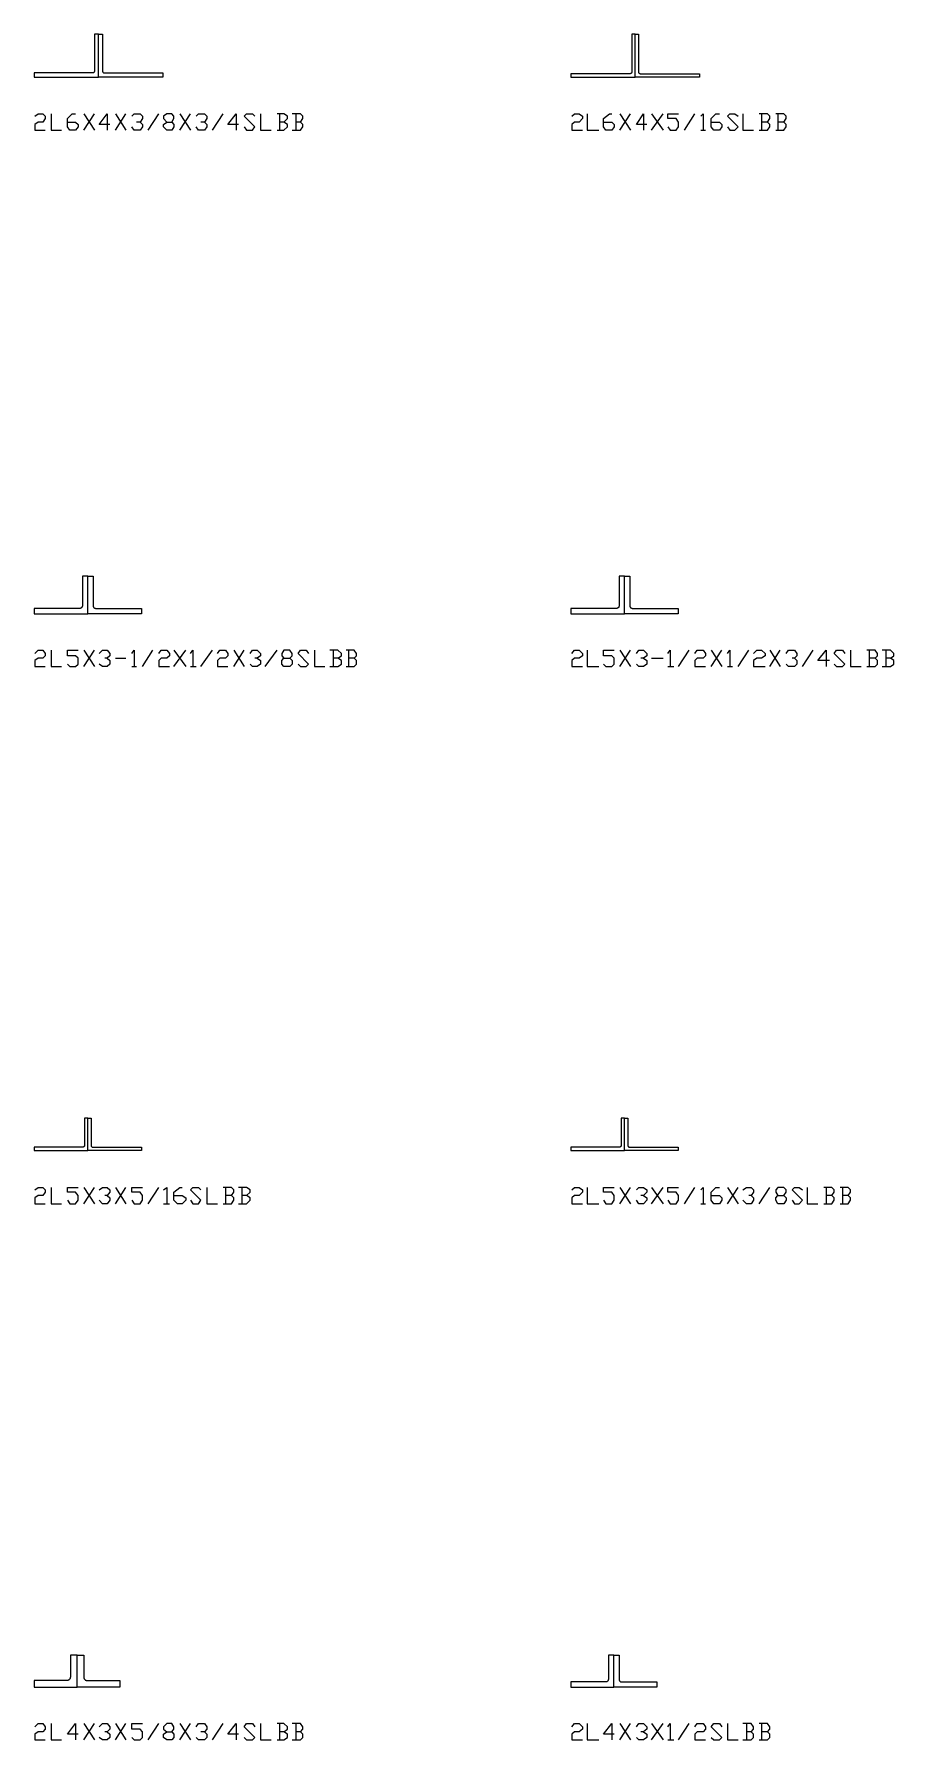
# Model space of a CAD drawing. Header units: inches. Extents: x 0 to 985, y -1555 to 12.
# Drawn here: x 400 to 480.1, y -1354.9 to -1196 of the extents above; entities that cross this region are included whole.
import ezdxf

# ---------------------------------------------------------------- set-up
doc = ezdxf.new("R2010")
doc.units = ezdxf.units.IN
doc.header["$MEASUREMENT"] = 0
doc.layers.add('AISC_STEEL', color=7, linetype='Continuous')

msp = doc.modelspace()

# ---------------------------------------------------------------- linework, layer by layer
at = {"color": 3, "lineweight": 0}
for points in [[(400.06, -1203.65), (400.38, -1203.43), (400.82, -1203.43), (401.04, -1203.65), (401.04, -1203.87), (400.82, -1204.19), (400.38, -1204.19), (400.06, -1204.41), (400.06, -1204.96), (401.04, -1204.96)], [(401.58, -1203.43), (401.58, -1204.96), (402.56, -1204.96)], [(403.11, -1204.19), (403.87, -1204.19), (404.09, -1204.41), (404.09, -1204.63), (403.87, -1204.96), (403.33, -1204.96), (403.11, -1204.63), (403.11, -1203.87), (403.55, -1203.43), (403.87, -1203.43)], [(404.64, -1204.96), (405.62, -1203.43)], [(404.64, -1203.43), (405.62, -1204.96)], [(407.04, -1204.41), (406.05, -1204.41), (406.82, -1203.43), (406.82, -1204.96)], [(407.58, -1204.96), (408.56, -1203.43)], [(407.58, -1203.43), (408.56, -1204.96)], [(409.11, -1203.65), (409.33, -1203.43), (409.87, -1203.43), (410.09, -1203.65), (410.09, -1203.87), (409.87, -1204.19), (409.54, -1204.19)], [(409.87, -1204.19), (410.09, -1204.41), (410.09, -1204.63), (409.87, -1204.96), (409.33, -1204.96), (409.11, -1204.63)], [(410.63, -1204.96), (411.62, -1203.43)], [(412.82, -1204.19), (413.03, -1204.41), (413.03, -1204.63), (412.82, -1204.96), (412.38, -1204.96), (412.05, -1204.63), (412.05, -1204.41), (412.38, -1204.19), (412.82, -1204.19), (413.03, -1203.87), (413.03, -1203.65), (412.82, -1203.43), (412.38, -1203.43), (412.05, -1203.65), (412.05, -1203.87), (412.38, -1204.19)], [(413.58, -1204.96), (414.56, -1203.43)], [(413.58, -1203.43), (414.56, -1204.96)], [(415.11, -1203.65), (415.32, -1203.43), (415.87, -1203.43), (416.09, -1203.65), (416.09, -1203.87), (415.87, -1204.19), (415.54, -1204.19)], [(415.87, -1204.19), (416.09, -1204.41), (416.09, -1204.63), (415.87, -1204.96), (415.32, -1204.96), (415.11, -1204.63)], [(416.63, -1204.96), (417.61, -1203.43)], [(419.03, -1204.41), (418.05, -1204.41), (418.81, -1203.43), (418.81, -1204.96)], [(419.58, -1204.63), (419.79, -1204.96), (420.34, -1204.96), (420.56, -1204.63), (419.58, -1203.65), (419.79, -1203.43), (420.34, -1203.43), (420.56, -1203.65)], [(421.1, -1203.43), (421.1, -1204.96), (422.08, -1204.96)], [(423.28, -1204.19), (423.61, -1203.87), (423.61, -1203.65), (423.28, -1203.43), (422.63, -1203.43)], [(422.63, -1204.96), (423.28, -1204.96), (423.61, -1204.63), (423.61, -1204.41), (423.28, -1204.19), (422.85, -1204.19)], [(422.85, -1203.43), (422.85, -1204.96)], [(424.81, -1204.19), (425.03, -1203.87), (425.03, -1203.65), (424.81, -1203.43), (424.05, -1203.43)], [(424.05, -1204.96), (424.81, -1204.96), (425.03, -1204.63), (425.03, -1204.41), (424.81, -1204.19), (424.37, -1204.19)], [(424.37, -1203.43), (424.37, -1204.96)], [(450.11, -1203.65), (450.33, -1203.43), (450.77, -1203.43), (451.09, -1203.65), (451.09, -1203.87), (450.77, -1204.19), (450.33, -1204.19), (450.11, -1204.41), (450.11, -1204.96), (451.09, -1204.96)], [(451.53, -1203.43), (451.53, -1204.96), (452.62, -1204.96)], [(453.06, -1204.19), (453.82, -1204.19), (454.04, -1204.41), (454.04, -1204.63), (453.82, -1204.96), (453.27, -1204.96), (453.06, -1204.63), (453.06, -1203.87), (453.6, -1203.43), (453.82, -1203.43)], [(454.58, -1204.96), (455.56, -1203.43)], [(454.58, -1203.43), (455.56, -1204.96)], [(457.09, -1204.41), (456.11, -1204.41), (456.76, -1203.43), (456.76, -1204.96)], [(457.53, -1204.96), (458.62, -1203.43)], [(457.53, -1203.43), (458.62, -1204.96)], [(459.05, -1204.63), (459.27, -1204.96), (459.82, -1204.96), (460.03, -1204.63), (460.03, -1204.19), (459.82, -1203.87), (459.05, -1203.87), (459.05, -1203.43), (460.03, -1203.43)], [(460.58, -1204.96), (461.56, -1203.43)], [(462.11, -1203.65), (462.32, -1203.43), (462.32, -1204.96)], [(463.09, -1204.19), (463.85, -1204.19), (464.07, -1204.41), (464.07, -1204.63), (463.85, -1204.96), (463.31, -1204.96), (463.09, -1204.63), (463.09, -1203.87), (463.52, -1203.43), (463.85, -1203.43)], [(464.61, -1204.63), (464.83, -1204.96), (465.27, -1204.96), (465.6, -1204.63), (464.61, -1203.65), (464.83, -1203.43), (465.27, -1203.43), (465.6, -1203.65)], [(466.03, -1203.43), (466.03, -1204.96), (467.01, -1204.96)], [(468.32, -1204.19), (468.54, -1203.87), (468.54, -1203.65), (468.32, -1203.43), (467.56, -1203.43)], [(467.56, -1204.96), (468.32, -1204.96), (468.54, -1204.63), (468.54, -1204.41), (468.32, -1204.19), (467.78, -1204.19)], [(467.78, -1203.43), (467.78, -1204.96)], [(469.85, -1204.19), (470.07, -1203.87), (470.07, -1203.65), (469.85, -1203.43), (469.09, -1203.43)], [(469.09, -1204.96), (469.85, -1204.96), (470.07, -1204.63), (470.07, -1204.41), (469.85, -1204.19), (469.3, -1204.19)], [(469.3, -1203.43), (469.3, -1204.96)], [(462.11, -1204.96), (462.54, -1204.96)], [(400.06, -1253.7), (400.38, -1253.38), (400.82, -1253.38), (401.04, -1253.7), (401.04, -1253.92), (400.82, -1254.14), (400.38, -1254.14), (400.06, -1254.36), (400.06, -1254.9), (401.04, -1254.9)], [(401.58, -1253.38), (401.58, -1254.9), (402.56, -1254.9)], [(403.11, -1254.68), (403.33, -1254.9), (403.87, -1254.9), (404.09, -1254.68), (404.09, -1254.14), (403.87, -1253.92), (403.11, -1253.92), (403.11, -1253.38), (404.09, -1253.38)], [(404.64, -1254.9), (405.62, -1253.38)], [(404.64, -1253.38), (405.62, -1254.9)], [(406.05, -1253.7), (406.38, -1253.38), (406.82, -1253.38), (407.04, -1253.7), (407.04, -1253.92), (406.82, -1254.14), (406.6, -1254.14)], [(409.11, -1253.7), (409.33, -1253.38), (409.33, -1254.9)], [(410.09, -1254.9), (411.07, -1253.38)], [(411.62, -1253.7), (411.83, -1253.38), (412.38, -1253.38), (412.6, -1253.7), (412.6, -1253.92), (412.38, -1254.14), (411.83, -1254.14), (411.62, -1254.36), (411.62, -1254.9), (412.6, -1254.9)], [(413.03, -1254.9), (414.12, -1253.38)], [(413.03, -1253.38), (414.12, -1254.9)], [(414.56, -1253.7), (414.78, -1253.38), (414.78, -1254.9)], [(415.54, -1254.9), (416.63, -1253.38)], [(417.07, -1253.7), (417.29, -1253.38), (417.83, -1253.38), (418.05, -1253.7), (418.05, -1253.92), (417.83, -1254.14), (417.29, -1254.14), (417.07, -1254.36), (417.07, -1254.9), (418.05, -1254.9)], [(418.6, -1254.9), (419.58, -1253.38)], [(418.6, -1253.38), (419.58, -1254.9)], [(420.12, -1253.7), (420.34, -1253.38), (420.78, -1253.38), (421.1, -1253.7), (421.1, -1253.92), (420.78, -1254.14), (420.56, -1254.14)], [(421.54, -1254.9), (422.63, -1253.38)], [(423.83, -1254.14), (424.05, -1254.36), (424.05, -1254.68), (423.83, -1254.9), (423.28, -1254.9), (423.07, -1254.68), (423.07, -1254.36), (423.28, -1254.14), (423.83, -1254.14), (424.05, -1253.92), (424.05, -1253.7), (423.83, -1253.38), (423.28, -1253.38), (423.07, -1253.7), (423.07, -1253.92), (423.28, -1254.14)], [(424.59, -1254.68), (424.81, -1254.9), (425.36, -1254.9), (425.57, -1254.68), (424.59, -1253.7), (424.81, -1253.38), (425.36, -1253.38), (425.57, -1253.7)], [(426.12, -1253.38), (426.12, -1254.9), (427.1, -1254.9)], [(428.3, -1254.14), (428.63, -1253.92), (428.63, -1253.7), (428.3, -1253.38), (427.54, -1253.38)], [(427.86, -1253.38), (427.86, -1254.9)], [(429.83, -1254.14), (430.05, -1253.92), (430.05, -1253.7), (429.83, -1253.38), (429.06, -1253.38)], [(429.28, -1253.38), (429.28, -1254.9)], [(450.11, -1253.7), (450.33, -1253.38), (450.77, -1253.38), (451.09, -1253.7), (451.09, -1253.92), (450.77, -1254.14), (450.33, -1254.14), (450.11, -1254.36), (450.11, -1254.9), (451.09, -1254.9)], [(451.53, -1253.38), (451.53, -1254.9), (452.62, -1254.9)], [(453.06, -1254.68), (453.27, -1254.9), (453.82, -1254.9), (454.04, -1254.68), (454.04, -1254.14), (453.82, -1253.92), (453.06, -1253.92), (453.06, -1253.38), (454.04, -1253.38)], [(454.58, -1254.9), (455.56, -1253.38)], [(454.58, -1253.38), (455.56, -1254.9)], [(456.11, -1253.7), (456.33, -1253.38), (456.76, -1253.38), (457.09, -1253.7), (457.09, -1253.92), (456.76, -1254.14), (456.54, -1254.14)], [(459.05, -1253.7), (459.27, -1253.38), (459.27, -1254.9)], [(460.03, -1254.9), (461.02, -1253.38)], [(461.56, -1253.7), (461.78, -1253.38), (462.32, -1253.38), (462.54, -1253.7), (462.54, -1253.92), (462.32, -1254.14), (461.78, -1254.14), (461.56, -1254.36), (461.56, -1254.9), (462.54, -1254.9)], [(463.09, -1254.9), (464.07, -1253.38)], [(463.09, -1253.38), (464.07, -1254.9)], [(464.61, -1253.7), (464.83, -1253.38), (464.83, -1254.9)], [(465.6, -1254.9), (466.58, -1253.38)], [(467.01, -1253.7), (467.34, -1253.38), (467.78, -1253.38), (468.1, -1253.7), (468.1, -1253.92), (467.78, -1254.14), (467.34, -1254.14), (467.01, -1254.36), (467.01, -1254.9), (468.1, -1254.9)], [(468.54, -1254.9), (469.52, -1253.38)], [(468.54, -1253.38), (469.52, -1254.9)], [(470.07, -1253.7), (470.29, -1253.38), (470.83, -1253.38), (471.05, -1253.7), (471.05, -1253.92), (470.83, -1254.14), (470.61, -1254.14)], [(471.59, -1254.9), (472.58, -1253.38)], [(474.1, -1254.36), (473.01, -1254.36), (473.78, -1253.38), (473.78, -1254.9)], [(474.54, -1254.68), (474.76, -1254.9), (475.3, -1254.9), (475.52, -1254.68), (474.54, -1253.7), (474.76, -1253.38), (475.3, -1253.38), (475.52, -1253.7)], [(476.07, -1253.38), (476.07, -1254.9), (477.05, -1254.9)], [(478.36, -1254.14), (478.57, -1253.92), (478.57, -1253.7), (478.36, -1253.38), (477.59, -1253.38)], [(477.81, -1253.38), (477.81, -1254.9)], [(479.77, -1254.14), (480.1, -1253.92), (480.1, -1253.7), (479.77, -1253.38), (479.01, -1253.38)], [(479.34, -1253.38), (479.34, -1254.9)], [(406.82, -1254.14), (407.04, -1254.36), (407.04, -1254.68), (406.82, -1254.9), (406.38, -1254.9), (406.05, -1254.68)], [(407.58, -1254.14), (408.56, -1254.14)], [(409.11, -1254.9), (409.54, -1254.9)], [(414.56, -1254.9), (415.11, -1254.9)], [(420.78, -1254.14), (421.1, -1254.36), (421.1, -1254.68), (420.78, -1254.9), (420.34, -1254.9), (420.12, -1254.68)], [(427.54, -1254.9), (428.3, -1254.9), (428.63, -1254.68), (428.63, -1254.36), (428.3, -1254.14), (427.86, -1254.14)], [(429.06, -1254.9), (429.83, -1254.9), (430.05, -1254.68), (430.05, -1254.36), (429.83, -1254.14), (429.28, -1254.14)], [(456.76, -1254.14), (457.09, -1254.36), (457.09, -1254.68), (456.76, -1254.9), (456.33, -1254.9), (456.11, -1254.68)], [(457.53, -1254.14), (458.62, -1254.14)], [(459.05, -1254.9), (459.6, -1254.9)], [(464.61, -1254.9), (465.05, -1254.9)], [(470.83, -1254.14), (471.05, -1254.36), (471.05, -1254.68), (470.83, -1254.9), (470.29, -1254.9), (470.07, -1254.68)], [(477.59, -1254.9), (478.36, -1254.9), (478.57, -1254.68), (478.57, -1254.36), (478.36, -1254.14), (477.81, -1254.14)], [(479.01, -1254.9), (479.77, -1254.9), (480.1, -1254.68), (480.1, -1254.36), (479.77, -1254.14), (479.34, -1254.14)], [(400.06, -1303.65), (400.38, -1303.43), (400.82, -1303.43), (401.04, -1303.65), (401.04, -1303.87), (400.82, -1304.19), (400.38, -1304.19), (400.06, -1304.41), (400.06, -1304.96), (401.04, -1304.96)], [(401.58, -1303.43), (401.58, -1304.96), (402.56, -1304.96)], [(403.11, -1304.63), (403.33, -1304.96), (403.87, -1304.96), (404.09, -1304.63), (404.09, -1304.19), (403.87, -1303.87), (403.11, -1303.87), (403.11, -1303.43), (404.09, -1303.43)], [(404.64, -1304.96), (405.62, -1303.43)], [(404.64, -1303.43), (405.62, -1304.96)], [(406.05, -1303.65), (406.38, -1303.43), (406.82, -1303.43), (407.04, -1303.65), (407.04, -1303.87), (406.82, -1304.19), (406.6, -1304.19)], [(406.82, -1304.19), (407.04, -1304.41), (407.04, -1304.63), (406.82, -1304.96), (406.38, -1304.96), (406.05, -1304.63)], [(407.58, -1304.96), (408.56, -1303.43)], [(407.58, -1303.43), (408.56, -1304.96)], [(409.11, -1304.63), (409.33, -1304.96), (409.87, -1304.96), (410.09, -1304.63), (410.09, -1304.19), (409.87, -1303.87), (409.11, -1303.87), (409.11, -1303.43), (410.09, -1303.43)], [(410.63, -1304.96), (411.62, -1303.43)], [(412.05, -1303.65), (412.38, -1303.43), (412.38, -1304.96)], [(413.03, -1304.19), (413.8, -1304.19), (414.12, -1304.41), (414.12, -1304.63), (413.8, -1304.96), (413.36, -1304.96), (413.03, -1304.63), (413.03, -1303.87), (413.58, -1303.43), (413.8, -1303.43)], [(414.56, -1304.63), (414.78, -1304.96), (415.32, -1304.96), (415.54, -1304.63), (414.56, -1303.65), (414.78, -1303.43), (415.32, -1303.43), (415.54, -1303.65)], [(416.09, -1303.43), (416.09, -1304.96), (417.07, -1304.96)], [(418.38, -1304.19), (418.6, -1303.87), (418.6, -1303.65), (418.38, -1303.43), (417.61, -1303.43)], [(417.61, -1304.96), (418.38, -1304.96), (418.6, -1304.63), (418.6, -1304.41), (418.38, -1304.19), (417.83, -1304.19)], [(417.83, -1303.43), (417.83, -1304.96)], [(419.79, -1304.19), (420.12, -1303.87), (420.12, -1303.65), (419.79, -1303.43), (419.03, -1303.43)], [(419.03, -1304.96), (419.79, -1304.96), (420.12, -1304.63), (420.12, -1304.41), (419.79, -1304.19), (419.36, -1304.19)], [(419.36, -1303.43), (419.36, -1304.96)], [(450.11, -1303.65), (450.33, -1303.43), (450.77, -1303.43), (451.09, -1303.65), (451.09, -1303.87), (450.77, -1304.19), (450.33, -1304.19), (450.11, -1304.41), (450.11, -1304.96), (451.09, -1304.96)], [(451.53, -1303.43), (451.53, -1304.96), (452.62, -1304.96)], [(453.06, -1304.63), (453.27, -1304.96), (453.82, -1304.96), (454.04, -1304.63), (454.04, -1304.19), (453.82, -1303.87), (453.06, -1303.87), (453.06, -1303.43), (454.04, -1303.43)], [(454.58, -1304.96), (455.56, -1303.43)], [(454.58, -1303.43), (455.56, -1304.96)], [(456.11, -1303.65), (456.33, -1303.43), (456.76, -1303.43), (457.09, -1303.65), (457.09, -1303.87), (456.76, -1304.19), (456.54, -1304.19)], [(456.76, -1304.19), (457.09, -1304.41), (457.09, -1304.63), (456.76, -1304.96), (456.33, -1304.96), (456.11, -1304.63)], [(457.53, -1304.96), (458.62, -1303.43)], [(457.53, -1303.43), (458.62, -1304.96)], [(459.05, -1304.63), (459.27, -1304.96), (459.82, -1304.96), (460.03, -1304.63), (460.03, -1304.19), (459.82, -1303.87), (459.05, -1303.87), (459.05, -1303.43), (460.03, -1303.43)], [(460.58, -1304.96), (461.56, -1303.43)], [(462.11, -1303.65), (462.32, -1303.43), (462.32, -1304.96)], [(463.09, -1304.19), (463.85, -1304.19), (464.07, -1304.41), (464.07, -1304.63), (463.85, -1304.96), (463.31, -1304.96), (463.09, -1304.63), (463.09, -1303.87), (463.52, -1303.43), (463.85, -1303.43)], [(464.61, -1304.96), (465.6, -1303.43)], [(464.61, -1303.43), (465.6, -1304.96)], [(466.03, -1303.65), (466.36, -1303.43), (466.8, -1303.43), (467.01, -1303.65), (467.01, -1303.87), (466.8, -1304.19), (466.58, -1304.19)], [(466.8, -1304.19), (467.01, -1304.41), (467.01, -1304.63), (466.8, -1304.96), (466.36, -1304.96), (466.03, -1304.63)], [(467.56, -1304.96), (468.54, -1303.43)], [(469.85, -1304.19), (470.07, -1304.41), (470.07, -1304.63), (469.85, -1304.96), (469.3, -1304.96), (469.09, -1304.63), (469.09, -1304.41), (469.3, -1304.19), (469.85, -1304.19), (470.07, -1303.87), (470.07, -1303.65), (469.85, -1303.43), (469.3, -1303.43), (469.09, -1303.65), (469.09, -1303.87), (469.3, -1304.19)], [(470.61, -1304.63), (470.83, -1304.96), (471.27, -1304.96), (471.59, -1304.63), (470.61, -1303.65), (470.83, -1303.43), (471.27, -1303.43), (471.59, -1303.65)], [(472.03, -1303.43), (472.03, -1304.96), (473.01, -1304.96)], [(474.32, -1304.19), (474.54, -1303.87), (474.54, -1303.65), (474.32, -1303.43), (473.56, -1303.43)], [(473.56, -1304.96), (474.32, -1304.96), (474.54, -1304.63), (474.54, -1304.41), (474.32, -1304.19), (473.78, -1304.19)], [(473.78, -1303.43), (473.78, -1304.96)], [(475.85, -1304.19), (476.07, -1303.87), (476.07, -1303.65), (475.85, -1303.43), (475.08, -1303.43)], [(475.08, -1304.96), (475.85, -1304.96), (476.07, -1304.63), (476.07, -1304.41), (475.85, -1304.19), (475.3, -1304.19)], [(475.3, -1303.43), (475.3, -1304.96)], [(412.05, -1304.96), (412.6, -1304.96)], [(462.11, -1304.96), (462.54, -1304.96)], [(400.06, -1353.7), (400.38, -1353.38), (400.82, -1353.38), (401.04, -1353.7), (401.04, -1353.92), (400.82, -1354.14), (400.38, -1354.14), (400.06, -1354.36), (400.06, -1354.9), (401.04, -1354.9)], [(401.58, -1353.38), (401.58, -1354.9), (402.56, -1354.9)], [(404.09, -1354.36), (403.11, -1354.36), (403.87, -1353.38), (403.87, -1354.9)], [(404.64, -1354.9), (405.62, -1353.38)], [(404.64, -1353.38), (405.62, -1354.9)], [(406.05, -1353.7), (406.38, -1353.38), (406.82, -1353.38), (407.04, -1353.7), (407.04, -1353.92), (406.82, -1354.14), (406.6, -1354.14)], [(407.58, -1354.9), (408.56, -1353.38)], [(407.58, -1353.38), (408.56, -1354.9)], [(409.11, -1354.69), (409.33, -1354.9), (409.87, -1354.9), (410.09, -1354.69), (410.09, -1354.14), (409.87, -1353.92), (409.11, -1353.92), (409.11, -1353.38), (410.09, -1353.38)], [(410.63, -1354.9), (411.62, -1353.38)], [(412.82, -1354.14), (413.03, -1354.36), (413.03, -1354.69), (412.82, -1354.9), (412.38, -1354.9), (412.05, -1354.69), (412.05, -1354.36), (412.38, -1354.14), (412.82, -1354.14), (413.03, -1353.92), (413.03, -1353.7), (412.82, -1353.38), (412.38, -1353.38), (412.05, -1353.7), (412.05, -1353.92), (412.38, -1354.14)], [(413.58, -1354.9), (414.56, -1353.38)], [(413.58, -1353.38), (414.56, -1354.9)], [(415.11, -1353.7), (415.32, -1353.38), (415.87, -1353.38), (416.09, -1353.7), (416.09, -1353.92), (415.87, -1354.14), (415.54, -1354.14)], [(416.63, -1354.9), (417.61, -1353.38)], [(419.03, -1354.36), (418.05, -1354.36), (418.81, -1353.38), (418.81, -1354.9)], [(419.58, -1354.69), (419.79, -1354.9), (420.34, -1354.9), (420.56, -1354.69), (419.58, -1353.7), (419.79, -1353.38), (420.34, -1353.38), (420.56, -1353.7)], [(421.1, -1353.38), (421.1, -1354.9), (422.08, -1354.9)], [(423.28, -1354.14), (423.61, -1353.92), (423.61, -1353.7), (423.28, -1353.38), (422.63, -1353.38)], [(422.85, -1353.38), (422.85, -1354.9)], [(424.81, -1354.14), (425.03, -1353.92), (425.03, -1353.7), (424.81, -1353.38), (424.05, -1353.38)], [(424.37, -1353.38), (424.37, -1354.9)], [(450.11, -1353.7), (450.33, -1353.38), (450.77, -1353.38), (451.09, -1353.7), (451.09, -1353.92), (450.77, -1354.14), (450.33, -1354.14), (450.11, -1354.36), (450.11, -1354.9), (451.09, -1354.9)], [(451.53, -1353.38), (451.53, -1354.9), (452.62, -1354.9)], [(454.04, -1354.36), (453.06, -1354.36), (453.82, -1353.38), (453.82, -1354.9)], [(454.58, -1354.9), (455.56, -1353.38)], [(454.58, -1353.38), (455.56, -1354.9)], [(456.11, -1353.7), (456.33, -1353.38), (456.76, -1353.38), (457.09, -1353.7), (457.09, -1353.92), (456.76, -1354.14), (456.54, -1354.14)], [(457.53, -1354.9), (458.62, -1353.38)], [(457.53, -1353.38), (458.62, -1354.9)], [(459.05, -1353.7), (459.27, -1353.38), (459.27, -1354.9)], [(460.03, -1354.9), (461.02, -1353.38)], [(461.56, -1353.7), (461.78, -1353.38), (462.32, -1353.38), (462.54, -1353.7), (462.54, -1353.92), (462.32, -1354.14), (461.78, -1354.14), (461.56, -1354.36), (461.56, -1354.9), (462.54, -1354.9)], [(463.09, -1354.69), (463.31, -1354.9), (463.85, -1354.9), (464.07, -1354.69), (463.09, -1353.7), (463.31, -1353.38), (463.85, -1353.38), (464.07, -1353.7)], [(464.61, -1353.38), (464.61, -1354.9), (465.6, -1354.9)], [(466.8, -1354.14), (467.01, -1353.92), (467.01, -1353.7), (466.8, -1353.38), (466.03, -1353.38)], [(466.36, -1353.38), (466.36, -1354.9)], [(468.32, -1354.14), (468.54, -1353.92), (468.54, -1353.7), (468.32, -1353.38), (467.56, -1353.38)], [(467.78, -1353.38), (467.78, -1354.9)], [(406.82, -1354.14), (407.04, -1354.36), (407.04, -1354.69), (406.82, -1354.9), (406.38, -1354.9), (406.05, -1354.69)], [(415.87, -1354.14), (416.09, -1354.36), (416.09, -1354.69), (415.87, -1354.9), (415.32, -1354.9), (415.11, -1354.69)], [(422.63, -1354.9), (423.28, -1354.9), (423.61, -1354.69), (423.61, -1354.36), (423.28, -1354.14), (422.85, -1354.14)], [(424.05, -1354.9), (424.81, -1354.9), (425.03, -1354.69), (425.03, -1354.36), (424.81, -1354.14), (424.37, -1354.14)], [(456.76, -1354.14), (457.09, -1354.36), (457.09, -1354.69), (456.76, -1354.9), (456.33, -1354.9), (456.11, -1354.69)], [(459.05, -1354.9), (459.6, -1354.9)], [(466.03, -1354.9), (466.8, -1354.9), (467.01, -1354.69), (467.01, -1354.36), (466.8, -1354.14), (466.36, -1354.14)], [(467.56, -1354.9), (468.32, -1354.9), (468.54, -1354.69), (468.54, -1354.36), (468.32, -1354.14), (467.78, -1354.14)]]:
    msp.add_lwpolyline(points, dxfattribs=at)
at = {"layer": 'AISC_STEEL'}
for points in [[(400, -1200), (406, -1200), (406, -1196), (405.62, -1196), (405.62, -1199.44), (405.62, -1199.46), (405.62, -1199.49), (405.61, -1199.51), (405.6, -1199.53), (405.59, -1199.55), (405.57, -1199.57), (405.55, -1199.59), (405.53, -1199.6), (405.51, -1199.61), (405.49, -1199.62), (405.46, -1199.62), (405.44, -1199.62), (400, -1199.62)], [(412, -1200), (406, -1200), (406, -1196), (406.38, -1196), (406.38, -1199.44), (406.38, -1199.46), (406.38, -1199.49), (406.39, -1199.51), (406.4, -1199.53), (406.41, -1199.55), (406.43, -1199.57), (406.45, -1199.59), (406.47, -1199.6), (406.49, -1199.61), (406.51, -1199.62), (406.54, -1199.62), (406.56, -1199.62), (412, -1199.62)], [(450, -1200), (456, -1200), (456, -1196), (455.69, -1196), (455.69, -1199.53), (455.69, -1199.55), (455.68, -1199.57), (455.68, -1199.59), (455.67, -1199.61), (455.65, -1199.63), (455.64, -1199.64), (455.63, -1199.65), (455.61, -1199.67), (455.59, -1199.68), (455.57, -1199.68), (455.55, -1199.69), (455.53, -1199.69), (450, -1199.69)], [(462, -1200), (456, -1200), (456, -1196), (456.31, -1196), (456.31, -1199.53), (456.31, -1199.55), (456.32, -1199.57), (456.32, -1199.59), (456.33, -1199.61), (456.35, -1199.63), (456.36, -1199.64), (456.37, -1199.65), (456.39, -1199.67), (456.41, -1199.68), (456.43, -1199.68), (456.45, -1199.69), (456.47, -1199.69), (462, -1199.69)], [(400, -1250), (405, -1250), (405, -1246.5), (404.5, -1246.5), (404.5, -1249.25), (404.5, -1249.28), (404.49, -1249.31), (404.49, -1249.33), (404.48, -1249.36), (404.46, -1249.38), (404.45, -1249.41), (404.43, -1249.43), (404.41, -1249.45), (404.38, -1249.46), (404.36, -1249.48), (404.33, -1249.49), (404.31, -1249.49), (404.28, -1249.5), (404.25, -1249.5), (400, -1249.5)], [(410, -1250), (405, -1250), (405, -1246.5), (405.5, -1246.5), (405.5, -1249.25), (405.5, -1249.28), (405.51, -1249.31), (405.51, -1249.33), (405.52, -1249.36), (405.54, -1249.38), (405.55, -1249.41), (405.57, -1249.43), (405.59, -1249.45), (405.62, -1249.46), (405.64, -1249.48), (405.67, -1249.49), (405.69, -1249.49), (405.72, -1249.5), (405.75, -1249.5), (410, -1249.5)], [(450, -1250), (455, -1250), (455, -1246.5), (454.5, -1246.5), (454.5, -1249.25), (454.5, -1249.28), (454.49, -1249.31), (454.49, -1249.33), (454.48, -1249.36), (454.46, -1249.38), (454.45, -1249.41), (454.43, -1249.43), (454.41, -1249.45), (454.38, -1249.46), (454.36, -1249.48), (454.33, -1249.49), (454.31, -1249.49), (454.28, -1249.5), (454.25, -1249.5), (450, -1249.5)], [(460, -1250), (455, -1250), (455, -1246.5), (455.5, -1246.5), (455.5, -1249.25), (455.5, -1249.28), (455.51, -1249.31), (455.51, -1249.33), (455.52, -1249.36), (455.54, -1249.38), (455.55, -1249.41), (455.57, -1249.43), (455.59, -1249.45), (455.62, -1249.46), (455.64, -1249.48), (455.67, -1249.49), (455.69, -1249.49), (455.72, -1249.5), (455.75, -1249.5), (460, -1249.5)], [(400, -1300), (405, -1300), (405, -1297), (404.69, -1297), (404.69, -1299.53), (404.69, -1299.55), (404.68, -1299.57), (404.68, -1299.59), (404.67, -1299.61), (404.65, -1299.63), (404.64, -1299.64), (404.63, -1299.65), (404.61, -1299.67), (404.59, -1299.68), (404.57, -1299.68), (404.55, -1299.69), (404.53, -1299.69), (400, -1299.69)], [(410, -1300), (405, -1300), (405, -1297), (405.31, -1297), (405.31, -1299.53), (405.31, -1299.55), (405.32, -1299.57), (405.32, -1299.59), (405.33, -1299.61), (405.35, -1299.63), (405.36, -1299.64), (405.37, -1299.65), (405.39, -1299.67), (405.41, -1299.68), (405.43, -1299.68), (405.45, -1299.69), (405.47, -1299.69), (410, -1299.69)], [(450, -1300), (455, -1300), (455, -1297), (454.69, -1297), (454.69, -1299.53), (454.69, -1299.55), (454.68, -1299.57), (454.68, -1299.59), (454.67, -1299.61), (454.65, -1299.63), (454.64, -1299.64), (454.63, -1299.65), (454.61, -1299.67), (454.59, -1299.68), (454.57, -1299.68), (454.55, -1299.69), (454.53, -1299.69), (450, -1299.69)], [(460, -1300), (455, -1300), (455, -1297), (455.31, -1297), (455.31, -1299.53), (455.31, -1299.55), (455.32, -1299.57), (455.32, -1299.59), (455.33, -1299.61), (455.35, -1299.63), (455.36, -1299.64), (455.37, -1299.65), (455.39, -1299.67), (455.41, -1299.68), (455.43, -1299.68), (455.45, -1299.69), (455.47, -1299.69), (460, -1299.69)], [(400, -1350), (404, -1350), (404, -1347), (403.38, -1347), (403.38, -1349.06), (403.37, -1349.09), (403.37, -1349.12), (403.36, -1349.15), (403.35, -1349.18), (403.34, -1349.2), (403.33, -1349.23), (403.31, -1349.25), (403.29, -1349.27), (403.27, -1349.29), (403.25, -1349.31), (403.23, -1349.33), (403.2, -1349.34), (403.18, -1349.35), (403.15, -1349.36), (403.12, -1349.37), (403.09, -1349.37), (403.06, -1349.38), (400, -1349.38)], [(408, -1350), (404, -1350), (404, -1347), (404.62, -1347), (404.62, -1349.06), (404.63, -1349.09), (404.63, -1349.12), (404.64, -1349.15), (404.65, -1349.18), (404.66, -1349.2), (404.67, -1349.23), (404.69, -1349.25), (404.71, -1349.27), (404.73, -1349.29), (404.75, -1349.31), (404.77, -1349.33), (404.8, -1349.34), (404.82, -1349.35), (404.85, -1349.36), (404.88, -1349.37), (404.91, -1349.37), (404.94, -1349.38), (408, -1349.38)], [(450, -1350), (454, -1350), (454, -1347), (453.5, -1347), (453.5, -1349.25), (453.5, -1349.28), (453.49, -1349.31), (453.49, -1349.33), (453.48, -1349.36), (453.46, -1349.38), (453.45, -1349.41), (453.43, -1349.43), (453.41, -1349.45), (453.38, -1349.46), (453.36, -1349.48), (453.33, -1349.49), (453.31, -1349.49), (453.28, -1349.5), (453.25, -1349.5), (450, -1349.5)], [(458, -1350), (454, -1350), (454, -1347), (454.5, -1347), (454.5, -1349.25), (454.5, -1349.28), (454.51, -1349.31), (454.51, -1349.33), (454.52, -1349.36), (454.54, -1349.38), (454.55, -1349.41), (454.57, -1349.43), (454.59, -1349.45), (454.62, -1349.46), (454.64, -1349.48), (454.67, -1349.49), (454.69, -1349.49), (454.72, -1349.5), (454.75, -1349.5), (458, -1349.5)]]:
    msp.add_lwpolyline(points, close=True, dxfattribs=at)

doc.saveas('drawing.dxf')
